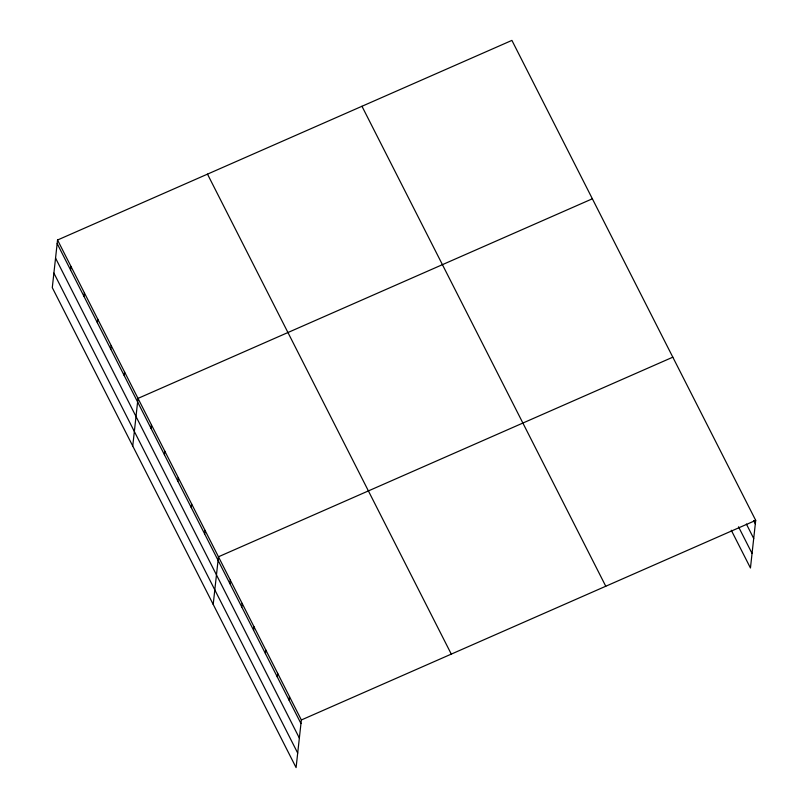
<?xml version="1.0" encoding="UTF-8"?>
<svg xmlns="http://www.w3.org/2000/svg" width="808" height="808" viewBox="0 0 808 808"><rect width="100%" height="100%" fill="white"/><g stroke="black" fill="none" stroke-linecap="round" stroke-linejoin="round"><path stroke-width="1.21" d="M57.55 240.006L52.288 287.628L296.092 767.6L301.354 719.979L57.55 240.006L511.908 40.4L755.712 520.372L750.45 567.994L731.28 530.25M70.559 269.963L70.953 266.408M83.971 296.364L84.365 292.799M97.384 322.766L97.778 319.2M110.787 349.157L111.181 345.602M124.2 375.558L124.594 371.993M132.744 446.016L138.006 398.394L592.365 198.788M151.015 428.361L151.409 424.796M164.428 454.752L164.822 451.197M177.841 481.154L178.235 477.589M191.243 507.555L191.637 503.99M204.656 533.947L205.05 530.391M213.201 604.414L218.463 556.783L672.822 357.176M229.906 583.659L230.3 580.104M241.754 606.97L242.148 603.414M253.591 630.29L253.985 626.725M265.438 653.601L265.832 650.036M277.275 676.912L277.669 673.347M289.123 700.223L289.517 696.668M301.354 719.979L755.712 520.372M753.632 520.605L755.318 523.938M746.38 524.038L753.712 538.471M738.522 526.806L752.056 553.45M361.964 106.272L605.778 586.244M207.484 174.134L451.288 654.106M57.156 243.572L300.96 723.534M55.55 258.106L299.354 738.078M53.894 273.094L297.697 753.056"/></g></svg>
